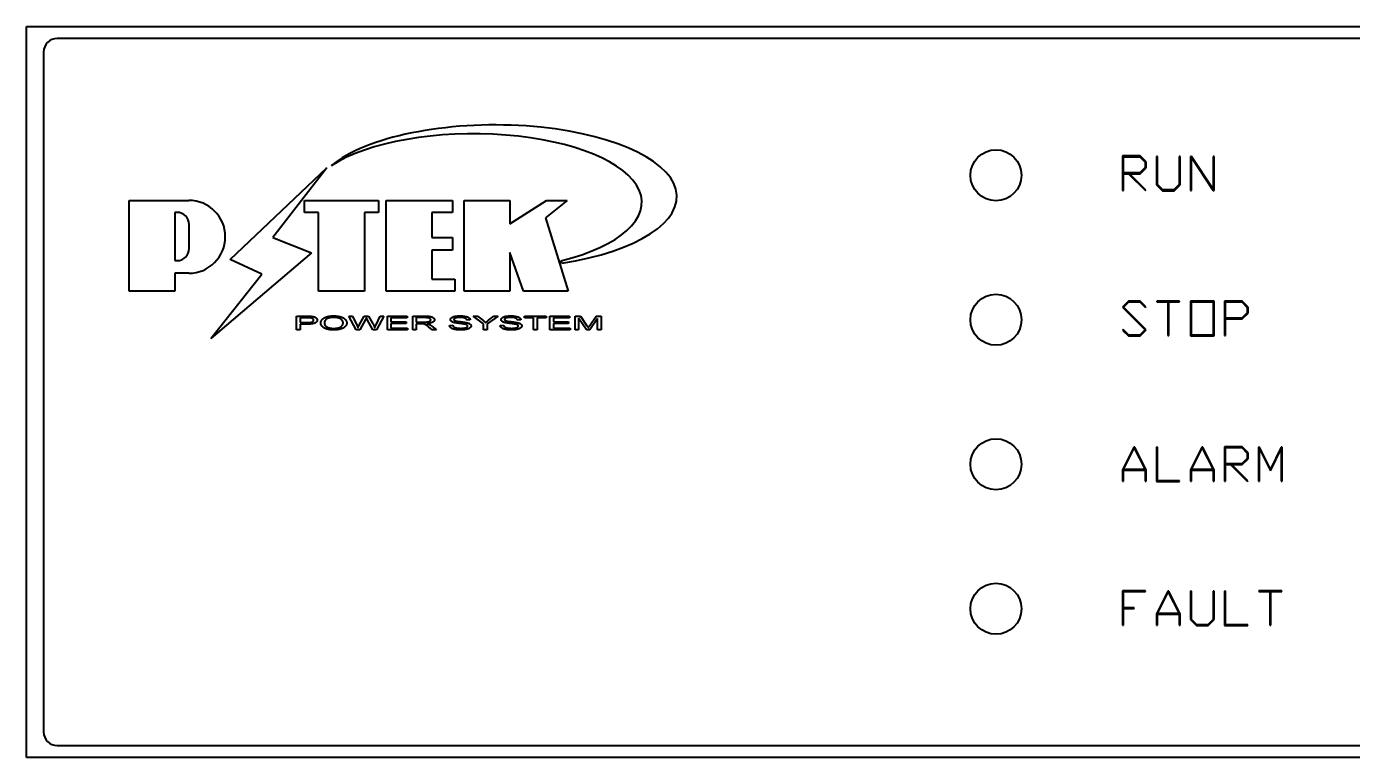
# Model space of a CAD drawing. Header units: inches. Extents: x 6934 to 18973, y 4254 to 7629.
# Drawn here: x 8640.8 to 8718.8, y 5841.2 to 5884.2 of the extents above; entities that cross this region are included whole.
import ezdxf

# ---------------------------------------------------------------- set-up
doc = ezdxf.new("R2010")
doc.units = ezdxf.units.IN
doc.header["$MEASUREMENT"] = 0
doc.layers.add('POWER SUPPLY CASE OUTLINE$0$가시적인 것(ISO)', color=3, linetype='Continuous', lineweight=40, true_color=0x00ff00)

msp = doc.modelspace()

# ---------------------------------------------------------------- linework, layer by layer
at = {"layer": 'POWER SUPPLY CASE OUTLINE$0$가시적인 것(ISO)'}
for p, q in [((8640.786, 5841.244), (8640.786, 5884.244)), ((8640.786, 5884.244), (9024.786, 5884.244)), ((9022.791, 5883.544), (8642.591, 5883.544)), ((8641.791, 5882.744), (8641.791, 5842.744)), ((8652.764, 5870.536), (8658.455, 5875.937)), ((8658.455, 5875.937), (8655.276, 5871.831)), ((8706.269, 5876.629), (8705.238, 5876.629)), ((8705.238, 5876.629), (8705.238, 5874.607)), ((8705.284, 5876.585), (8706.252, 5876.585)), ((8705.284, 5875.629), (8705.284, 5876.585)), ((8706.252, 5876.585), (8706.572, 5876.265)), ((8706.572, 5875.949), (8706.252, 5875.629)), ((8706.616, 5876.282), (8706.269, 5876.629)), ((8706.269, 5875.585), (8706.616, 5875.932)), ((8706.572, 5876.265), (8706.572, 5875.949)), ((8706.616, 5875.932), (8706.616, 5876.282)), ((8707.284, 5876.607), (8707.238, 5876.607)), ((8707.238, 5876.607), (8707.238, 5874.932)), ((8707.284, 5874.949), (8707.284, 5876.607)), ((8708.616, 5876.607), (8708.572, 5876.607)), ((8708.572, 5876.607), (8708.572, 5874.949)), ((8708.616, 5874.932), (8708.616, 5876.607)), ((8709.287, 5876.607), (8709.238, 5876.605)), ((8709.238, 5876.605), (8709.238, 5874.607)), ((8709.284, 5876.534), (8710.568, 5874.607)), ((8709.284, 5874.607), (8709.284, 5876.534)), ((8710.572, 5874.681), (8709.287, 5876.607)), ((8710.616, 5876.607), (8710.572, 5876.607)), ((8710.572, 5876.607), (8710.572, 5874.681)), ((8710.616, 5874.607), (8710.616, 5876.607)), ((8706.252, 5875.629), (8705.284, 5875.629)), ((8705.284, 5874.607), (8705.284, 5875.585)), ((8705.284, 5875.585), (8705.585, 5875.585)), ((8705.585, 5875.585), (8706.577, 5874.592)), ((8706.609, 5874.624), (8705.648, 5875.585)), ((8705.648, 5875.585), (8706.269, 5875.585)), ((8705.238, 5874.607), (8705.284, 5874.607)), ((8706.577, 5874.592), (8706.609, 5874.624)), ((8707.238, 5874.932), (8707.585, 5874.587)), ((8707.602, 5874.63), (8707.284, 5874.949)), ((8707.585, 5874.587), (8708.269, 5874.587)), ((8708.252, 5874.63), (8707.602, 5874.63)), ((8708.572, 5874.949), (8708.252, 5874.63)), ((8708.269, 5874.587), (8708.616, 5874.932)), ((8709.238, 5874.607), (8709.284, 5874.607)), ((8710.568, 5874.607), (8710.616, 5874.607)), ((8646.831, 5868.669), (8646.831, 5874.017)), ((8646.831, 5874.017), (8650.333, 5874.017)), ((8657.124, 5873.308), (8657.124, 5874.017)), ((8657.124, 5874.017), (8661.492, 5874.017)), ((8661.492, 5874.017), (8661.492, 5873.308)), ((8661.943, 5868.669), (8661.943, 5874.017)), ((8661.943, 5874.017), (8665.829, 5874.017)), ((8665.829, 5874.017), (8665.829, 5873.308)), ((8666.516, 5868.669), (8666.516, 5874.017)), ((8666.516, 5874.017), (8669.206, 5874.017)), ((8669.206, 5874.017), (8669.206, 5872.645)), ((8669.206, 5872.645), (8671.355, 5874.017)), ((8672.586, 5874.017), (8671.295, 5872.98)), ((8671.355, 5874.017), (8672.586, 5874.017)), ((8649.64, 5873.308), (8649.505, 5873.308)), ((8649.505, 5873.308), (8649.505, 5870.473)), ((8657.948, 5873.308), (8657.124, 5873.308)), ((8657.948, 5868.669), (8657.948, 5873.308)), ((8661.492, 5873.308), (8660.668, 5873.308)), ((8660.668, 5873.308), (8660.668, 5868.669)), ((8665.829, 5873.308), (8664.617, 5873.308)), ((8664.617, 5873.308), (8664.617, 5871.837)), ((8671.295, 5872.98), (8672.637, 5868.669)), ((8650.349, 5871.182), (8650.349, 5872.599)), ((8655.276, 5871.831), (8657.55, 5870.928)), ((8664.617, 5871.837), (8665.829, 5871.837)), ((8665.829, 5871.837), (8665.829, 5871.085)), ((8649.505, 5870.473), (8649.64, 5870.473)), ((8657.55, 5870.928), (8651.627, 5865.9)), ((8654.618, 5869.677), (8652.764, 5870.536)), ((8665.829, 5871.085), (8664.617, 5871.085)), ((8664.617, 5871.085), (8664.617, 5869.377)), ((8670.01, 5868.669), (8669.206, 5870.941)), ((8669.206, 5870.941), (8669.206, 5868.669)), ((8649.505, 5869.732), (8649.505, 5868.669)), ((8650.333, 5869.732), (8649.505, 5869.732)), ((8672.258, 5870.319), (8672.213, 5870.462)), ((8651.627, 5865.9), (8654.618, 5869.677)), ((8664.617, 5869.377), (8665.971, 5869.377)), ((8665.971, 5869.377), (8665.971, 5868.669)), ((8649.505, 5868.669), (8646.831, 5868.669)), ((8660.668, 5868.669), (8657.948, 5868.669)), ((8665.971, 5868.669), (8661.943, 5868.669)), ((8669.206, 5868.669), (8666.516, 5868.669)), ((8672.637, 5868.669), (8670.01, 5868.669)), ((8705.585, 5868.086), (8705.23, 5867.731)), ((8705.23, 5867.731), (8706.563, 5866.397)), ((8705.292, 5867.731), (8705.602, 5868.042)), ((8706.624, 5866.397), (8705.292, 5867.731)), ((8706.269, 5868.086), (8705.585, 5868.086)), ((8705.602, 5868.042), (8706.252, 5868.042)), ((8706.252, 5868.042), (8706.577, 5867.714)), ((8706.609, 5867.747), (8706.269, 5868.086)), ((8706.577, 5867.714), (8706.609, 5867.747)), ((8708.594, 5868.086), (8707.26, 5868.086)), ((8707.26, 5868.086), (8707.26, 5868.042)), ((8707.26, 5868.042), (8707.905, 5868.042)), ((8707.905, 5868.042), (8707.905, 5866.064)), ((8707.949, 5866.064), (8707.949, 5868.042)), ((8707.949, 5868.042), (8708.594, 5868.042)), ((8708.594, 5868.042), (8708.594, 5868.086)), ((8710.616, 5868.086), (8709.238, 5868.086)), ((8709.238, 5868.086), (8709.238, 5866.044)), ((8709.284, 5868.042), (8710.572, 5868.042)), ((8709.284, 5866.087), (8709.284, 5868.042)), ((8710.572, 5868.042), (8710.572, 5866.087)), ((8710.616, 5866.044), (8710.616, 5868.086)), ((8712.269, 5868.086), (8711.238, 5868.086)), ((8711.238, 5868.086), (8711.238, 5866.064)), ((8711.284, 5868.042), (8712.252, 5868.042)), ((8711.284, 5867.086), (8711.284, 5868.042)), ((8712.252, 5868.042), (8712.572, 5867.722)), ((8712.572, 5867.406), (8712.252, 5867.086)), ((8712.616, 5867.739), (8712.269, 5868.086)), ((8712.269, 5867.042), (8712.616, 5867.389)), ((8712.572, 5867.722), (8712.572, 5867.406)), ((8712.616, 5867.389), (8712.616, 5867.739)), ((8656.661, 5867.208), (8657.265, 5867.208)), ((8656.661, 5866.408), (8656.661, 5867.208)), ((8657.282, 5867.113), (8656.872, 5867.113)), ((8656.872, 5867.113), (8656.872, 5866.827)), ((8656.872, 5866.827), (8657.287, 5866.827)), ((8656.872, 5866.733), (8656.872, 5866.408)), ((8657.283, 5866.733), (8656.872, 5866.733)), ((8659.744, 5867.208), (8659.962, 5867.208)), ((8660.169, 5866.408), (8659.744, 5867.208)), ((8659.962, 5867.208), (8660.205, 5866.683)), ((8660.345, 5866.668), (8660.649, 5867.208)), ((8660.724, 5867.018), (8660.385, 5866.408)), ((8660.649, 5867.208), (8660.905, 5867.208)), ((8661.158, 5866.408), (8660.823, 5867.018)), ((8660.905, 5867.208), (8661.133, 5866.803)), ((8661.338, 5866.694), (8661.589, 5867.208)), ((8661.802, 5867.208), (8661.363, 5866.408)), ((8661.589, 5867.208), (8661.802, 5867.208)), ((8662.004, 5867.208), (8663.16, 5867.208)), ((8662.004, 5866.408), (8662.004, 5867.208)), ((8662.215, 5867.113), (8662.215, 5866.869)), ((8663.16, 5867.113), (8662.215, 5867.113)), ((8662.215, 5866.869), (8663.101, 5866.869)), ((8662.215, 5866.774), (8662.215, 5866.502)), ((8663.101, 5866.774), (8662.215, 5866.774)), ((8663.101, 5866.869), (8663.101, 5866.774)), ((8663.16, 5867.208), (8663.16, 5867.113)), ((8663.493, 5867.208), (8664.202, 5867.208)), ((8663.493, 5866.408), (8663.493, 5867.208)), ((8664.212, 5867.119), (8663.705, 5867.119)), ((8663.705, 5867.119), (8663.705, 5866.855)), ((8663.705, 5866.855), (8664.16, 5866.855)), ((8663.705, 5866.763), (8663.705, 5866.408)), ((8663.951, 5866.763), (8663.705, 5866.763)), ((8664.637, 5866.408), (8664.426, 5866.574)), ((8664.625, 5866.626), (8664.903, 5866.408)), ((8665.653, 5866.665), (8665.852, 5866.674)), ((8666.879, 5866.983), (8666.676, 5866.975)), ((8667.05, 5867.208), (8667.307, 5867.208)), ((8667.666, 5866.747), (8667.05, 5867.208)), ((8667.307, 5867.208), (8667.622, 5866.966)), ((8667.666, 5866.408), (8667.666, 5866.747)), ((8668.516, 5867.208), (8667.878, 5866.747)), ((8667.878, 5866.747), (8667.878, 5866.408)), ((8667.96, 5866.972), (8668.269, 5867.208)), ((8668.269, 5867.208), (8668.516, 5867.208)), ((8668.635, 5866.665), (8668.834, 5866.674)), ((8669.86, 5866.983), (8669.657, 5866.975)), ((8670.077, 5867.208), (8671.345, 5867.208)), ((8670.077, 5867.113), (8670.077, 5867.208)), ((8670.604, 5867.113), (8670.077, 5867.113)), ((8670.604, 5866.408), (8670.604, 5867.113)), ((8670.816, 5867.113), (8670.816, 5866.408)), ((8671.345, 5867.113), (8670.816, 5867.113)), ((8671.345, 5867.208), (8671.345, 5867.113)), ((8671.567, 5867.208), (8672.724, 5867.208)), ((8671.567, 5866.408), (8671.567, 5867.208)), ((8671.779, 5867.113), (8671.779, 5866.869)), ((8672.724, 5867.113), (8671.779, 5867.113)), ((8671.779, 5866.869), (8672.664, 5866.869)), ((8671.779, 5866.774), (8671.779, 5866.502)), ((8672.664, 5866.774), (8671.779, 5866.774)), ((8672.664, 5866.869), (8672.664, 5866.774)), ((8672.724, 5867.208), (8672.724, 5867.113)), ((8673.046, 5867.208), (8673.365, 5867.208)), ((8673.046, 5866.408), (8673.046, 5867.208)), ((8673.251, 5867.089), (8673.251, 5866.408)), ((8673.713, 5866.408), (8673.251, 5867.089)), ((8673.365, 5867.208), (8673.744, 5866.641)), ((8674.369, 5867.077), (8673.904, 5866.408)), ((8673.905, 5866.651), (8674.29, 5867.208)), ((8674.29, 5867.208), (8674.574, 5867.208)), ((8674.369, 5866.408), (8674.369, 5867.077)), ((8674.574, 5867.208), (8674.574, 5866.408)), ((8712.252, 5867.086), (8711.284, 5867.086)), ((8711.284, 5866.064), (8711.284, 5867.042)), ((8711.284, 5867.042), (8712.269, 5867.042)), ((8656.872, 5866.408), (8656.661, 5866.408)), ((8660.385, 5866.408), (8660.169, 5866.408)), ((8661.363, 5866.408), (8661.158, 5866.408)), ((8663.197, 5866.408), (8662.004, 5866.408)), ((8662.215, 5866.502), (8663.197, 5866.502)), ((8663.197, 5866.502), (8663.197, 5866.408)), ((8663.705, 5866.408), (8663.493, 5866.408)), ((8664.903, 5866.408), (8664.637, 5866.408)), ((8667.878, 5866.408), (8667.666, 5866.408)), ((8670.816, 5866.408), (8670.604, 5866.408)), ((8672.761, 5866.408), (8671.567, 5866.408)), ((8671.779, 5866.502), (8672.761, 5866.502)), ((8672.761, 5866.502), (8672.761, 5866.408)), ((8673.251, 5866.408), (8673.046, 5866.408)), ((8673.904, 5866.408), (8673.713, 5866.408)), ((8674.574, 5866.408), (8674.369, 5866.408)), ((8705.277, 5866.414), (8705.243, 5866.382)), ((8705.243, 5866.382), (8705.585, 5866.044)), ((8705.602, 5866.087), (8705.277, 5866.414)), ((8705.585, 5866.044), (8706.269, 5866.044)), ((8706.252, 5866.087), (8705.602, 5866.087)), ((8706.563, 5866.397), (8706.252, 5866.087)), ((8706.269, 5866.044), (8706.624, 5866.397)), ((8707.905, 5866.064), (8707.949, 5866.064)), ((8709.238, 5866.044), (8710.616, 5866.044)), ((8710.572, 5866.087), (8709.284, 5866.087)), ((8711.238, 5866.064), (8711.284, 5866.064)), ((8705.902, 5859.494), (8705.238, 5858.166)), ((8705.297, 5858.183), (8705.927, 5859.444)), ((8705.954, 5859.494), (8705.902, 5859.494)), ((8705.927, 5859.444), (8706.558, 5858.183)), ((8706.616, 5858.166), (8705.954, 5859.494)), ((8707.284, 5859.494), (8707.238, 5859.494)), ((8707.238, 5859.494), (8707.238, 5857.474)), ((8707.284, 5857.518), (8707.284, 5859.494)), ((8709.902, 5859.494), (8709.238, 5858.166)), ((8709.297, 5858.183), (8709.927, 5859.444)), ((8709.954, 5859.494), (8709.902, 5859.494)), ((8709.927, 5859.444), (8710.558, 5858.183)), ((8710.616, 5858.166), (8709.954, 5859.494)), ((8712.269, 5859.516), (8711.238, 5859.516)), ((8711.238, 5859.516), (8711.238, 5857.494)), ((8711.284, 5858.516), (8711.284, 5859.472)), ((8711.284, 5859.472), (8712.252, 5859.472)), ((8712.252, 5859.472), (8712.572, 5859.153)), ((8712.572, 5858.836), (8712.252, 5858.516)), ((8712.616, 5859.169), (8712.269, 5859.516)), ((8712.269, 5858.472), (8712.616, 5858.819)), ((8712.572, 5859.153), (8712.572, 5858.836)), ((8712.616, 5858.819), (8712.616, 5859.169)), ((8713.286, 5859.494), (8713.238, 5859.494)), ((8713.238, 5859.494), (8713.238, 5857.494)), ((8713.284, 5857.494), (8713.284, 5859.398)), ((8713.284, 5859.398), (8713.927, 5858.11)), ((8713.927, 5858.211), (8713.286, 5859.494)), ((8714.568, 5859.494), (8713.927, 5858.211)), ((8713.927, 5858.11), (8714.572, 5859.398)), ((8714.616, 5859.494), (8714.568, 5859.494)), ((8714.572, 5859.398), (8714.572, 5857.494)), ((8714.616, 5857.494), (8714.616, 5859.494)), ((8705.238, 5858.166), (8705.238, 5857.494)), ((8705.284, 5857.494), (8705.284, 5858.139)), ((8705.284, 5858.139), (8706.572, 5858.139)), ((8706.558, 5858.183), (8705.297, 5858.183)), ((8706.572, 5858.139), (8706.572, 5857.494)), ((8706.616, 5857.494), (8706.616, 5858.166)), ((8709.238, 5858.166), (8709.238, 5857.494)), ((8709.284, 5857.494), (8709.284, 5858.139)), ((8709.284, 5858.139), (8710.572, 5858.139)), ((8710.558, 5858.183), (8709.297, 5858.183)), ((8710.572, 5858.139), (8710.572, 5857.494)), ((8710.616, 5857.494), (8710.616, 5858.166)), ((8712.252, 5858.516), (8711.284, 5858.516)), ((8711.284, 5857.494), (8711.284, 5858.472)), ((8711.284, 5858.472), (8711.585, 5858.472)), ((8711.585, 5858.472), (8712.577, 5857.479)), ((8711.648, 5858.472), (8712.269, 5858.472)), ((8712.609, 5857.511), (8711.648, 5858.472)), ((8705.238, 5857.494), (8705.284, 5857.494)), ((8706.572, 5857.494), (8706.616, 5857.494)), ((8707.238, 5857.474), (8708.594, 5857.474)), ((8708.594, 5857.518), (8707.284, 5857.518)), ((8708.594, 5857.474), (8708.594, 5857.518)), ((8709.238, 5857.494), (8709.284, 5857.494)), ((8710.572, 5857.494), (8710.616, 5857.494)), ((8711.238, 5857.494), (8711.284, 5857.494)), ((8712.577, 5857.479), (8712.609, 5857.511)), ((8713.238, 5857.494), (8713.284, 5857.494)), ((8714.572, 5857.494), (8714.616, 5857.494)), ((8706.594, 5851.05), (8705.238, 5851.05)), ((8705.238, 5851.05), (8705.238, 5849.028)), ((8705.284, 5850.05), (8705.284, 5851.006)), ((8705.284, 5851.006), (8706.594, 5851.006)), ((8706.594, 5851.006), (8706.594, 5851.05)), ((8707.902, 5851.028), (8707.238, 5849.7)), ((8707.297, 5849.717), (8707.927, 5850.978)), ((8707.954, 5851.028), (8707.902, 5851.028)), ((8707.927, 5850.978), (8708.558, 5849.717)), ((8708.616, 5849.7), (8707.954, 5851.028)), ((8709.284, 5851.028), (8709.238, 5851.028)), ((8709.238, 5851.028), (8709.238, 5849.353)), ((8709.284, 5849.37), (8709.284, 5851.028)), ((8710.616, 5851.028), (8710.572, 5851.028)), ((8710.572, 5851.028), (8710.572, 5849.37)), ((8710.616, 5849.353), (8710.616, 5851.028)), ((8711.284, 5851.028), (8711.238, 5851.028)), ((8711.238, 5851.028), (8711.238, 5849.008)), ((8711.284, 5849.052), (8711.284, 5851.028)), ((8714.594, 5851.05), (8713.26, 5851.05)), ((8713.26, 5851.05), (8713.26, 5851.006)), ((8713.26, 5851.006), (8713.905, 5851.006)), ((8713.905, 5851.006), (8713.905, 5849.028)), ((8713.949, 5849.028), (8713.949, 5851.006)), ((8713.949, 5851.006), (8714.594, 5851.006)), ((8714.594, 5851.006), (8714.594, 5851.05)), ((8705.927, 5850.05), (8705.284, 5850.05)), ((8705.284, 5849.028), (8705.284, 5850.006)), ((8705.284, 5850.006), (8705.927, 5850.006)), ((8705.927, 5850.006), (8705.927, 5850.05)), ((8707.238, 5849.7), (8707.238, 5849.028)), ((8707.284, 5849.028), (8707.284, 5849.673)), ((8707.284, 5849.673), (8708.572, 5849.673)), ((8708.558, 5849.717), (8707.297, 5849.717)), ((8708.572, 5849.673), (8708.572, 5849.028)), ((8708.616, 5849.028), (8708.616, 5849.7)), ((8705.238, 5849.028), (8705.284, 5849.028)), ((8707.238, 5849.028), (8707.284, 5849.028)), ((8708.572, 5849.028), (8708.616, 5849.028)), ((8709.238, 5849.353), (8709.585, 5849.008)), ((8709.602, 5849.052), (8709.284, 5849.37)), ((8709.585, 5849.008), (8710.269, 5849.008)), ((8710.252, 5849.052), (8709.602, 5849.052)), ((8710.572, 5849.37), (8710.252, 5849.052)), ((8710.269, 5849.008), (8710.616, 5849.353)), ((8711.238, 5849.008), (8712.594, 5849.008)), ((8712.594, 5849.052), (8711.284, 5849.052)), ((8712.594, 5849.008), (8712.594, 5849.052)), ((8713.905, 5849.028), (8713.949, 5849.028)), ((8642.591, 5841.944), (9022.791, 5841.944)), ((9024.786, 5841.244), (8640.786, 5841.244))]:
    msp.add_line(p, q, dxfattribs=at)
for centre in [(8697.791, 5875.494), (8697.791, 5866.994), (8697.791, 5858.494), (8697.791, 5849.994)]:
    msp.add_circle(centre, 1.5, dxfattribs=at)
for centre, radius, start, end in [((8642.591, 5882.744), 0.8, 90, 180), ((8650.333, 5871.874), 2.142, 270, 90), ((8649.64, 5872.599), 0.709, 0, 90), ((8649.64, 5871.182), 0.709, 270, 0), ((8642.591, 5842.744), 0.8, 180, 270)]:
    msp.add_arc(centre, radius, start, end, dxfattribs=at)
for centre, major_axis, ratio, start_param, end_param in [((8668.338, 5874.24), (-10.688, 0), 0.39426, 1.946253, 5.837607), ((8667.067, 5873.905), (9.902, 0), 0.40699, 5.258849, 8.861799)]:
    msp.add_ellipse(centre, major_axis=major_axis, ratio=ratio, start_param=start_param, end_param=end_param, dxfattribs=at)
for points in [[(8657.265, 5867.208), (8657.424, 5867.208), (8657.508, 5867.2)], [(8657.479, 5867.106), (8657.426, 5867.113), (8657.282, 5867.113)], [(8657.882, 5866.976), (8657.882, 5866.874), (8657.622, 5866.733), (8657.283, 5866.733)], [(8657.287, 5866.827), (8657.491, 5866.827), (8657.664, 5866.904), (8657.664, 5866.973)], [(8657.664, 5866.973), (8657.664, 5867.023), (8657.563, 5867.095), (8657.479, 5867.106)], [(8657.508, 5867.2), (8657.626, 5867.19), (8657.785, 5867.135), (8657.882, 5867.036), (8657.882, 5866.976)], [(8658.087, 5866.797), (8658.087, 5866.997), (8658.515, 5867.222), (8658.853, 5867.222)], [(8658.852, 5866.394), (8658.626, 5866.394), (8658.271, 5866.504), (8658.087, 5866.692), (8658.087, 5866.797)], [(8658.854, 5867.131), (8658.629, 5867.131), (8658.305, 5866.977), (8658.305, 5866.796)], [(8658.305, 5866.796), (8658.305, 5866.652), (8658.616, 5866.485), (8658.851, 5866.485)], [(8658.851, 5866.485), (8659.09, 5866.485), (8659.399, 5866.653), (8659.399, 5866.808)], [(8659.617, 5866.807), (8659.617, 5866.685), (8659.421, 5866.493), (8659.06, 5866.394), (8658.852, 5866.394)], [(8658.853, 5867.222), (8659.075, 5867.222), (8659.43, 5867.116), (8659.617, 5866.927), (8659.617, 5866.807)], [(8659.399, 5866.808), (8659.399, 5866.905), (8659.266, 5867.051), (8659.013, 5867.131), (8658.854, 5867.131)], [(8660.205, 5866.683), (8660.244, 5866.601), (8660.273, 5866.519)], [(8660.273, 5866.519), (8660.334, 5866.648), (8660.345, 5866.668)], [(8660.772, 5867.111), (8660.746, 5867.057), (8660.724, 5867.018)], [(8660.823, 5867.018), (8660.78, 5867.094), (8660.772, 5867.111)], [(8661.133, 5866.803), (8661.219, 5866.652), (8661.258, 5866.519)], [(8661.258, 5866.519), (8661.289, 5866.596), (8661.338, 5866.694)], [(8664.068, 5866.76), (8664.032, 5866.763), (8663.951, 5866.763)], [(8664.426, 5866.574), (8664.332, 5866.646), (8664.213, 5866.722), (8664.118, 5866.754), (8664.068, 5866.76)], [(8664.16, 5866.855), (8664.305, 5866.855), (8664.469, 5866.885), (8664.554, 5866.951), (8664.554, 5866.99)], [(8664.202, 5867.208), (8664.416, 5867.208), (8664.64, 5867.165), (8664.772, 5867.055), (8664.772, 5866.99)], [(8664.554, 5866.99), (8664.554, 5867.046), (8664.39, 5867.119), (8664.212, 5867.119)], [(8664.772, 5866.99), (8664.772, 5866.904), (8664.552, 5866.788), (8664.322, 5866.772)], [(8664.322, 5866.772), (8664.405, 5866.752), (8664.449, 5866.732)], [(8664.449, 5866.732), (8664.542, 5866.69), (8664.625, 5866.626)], [(8666.335, 5866.394), (8666.118, 5866.394), (8665.824, 5866.458), (8665.657, 5866.585), (8665.653, 5866.665)], [(8665.714, 5867.001), (8665.714, 5867.062), (8665.852, 5867.167), (8666.116, 5867.222), (8666.277, 5867.222)], [(8665.941, 5866.827), (8665.826, 5866.857), (8665.714, 5866.946), (8665.714, 5867.001)], [(8665.852, 5866.674), (8665.866, 5866.613), (8665.97, 5866.536), (8666.188, 5866.489), (8666.325, 5866.489)], [(8666.286, 5867.129), (8666.094, 5867.129), (8665.918, 5867.058), (8665.918, 5867.008)], [(8665.918, 5867.008), (8665.918, 5866.965), (8665.98, 5866.937)], [(8666.535, 5866.738), (8666.471, 5866.751), (8666.03, 5866.804), (8665.941, 5866.827)], [(8665.98, 5866.937), (8666.041, 5866.91), (8666.558, 5866.851), (8666.654, 5866.829)], [(8666.277, 5867.222), (8666.455, 5867.222), (8666.727, 5867.165), (8666.873, 5867.053), (8666.879, 5866.983)], [(8666.676, 5866.975), (8666.659, 5867.051), (8666.471, 5867.129), (8666.286, 5867.129)], [(8666.325, 5866.489), (8666.446, 5866.489), (8666.632, 5866.525), (8666.722, 5866.588), (8666.722, 5866.625)], [(8666.927, 5866.634), (8666.927, 5866.57), (8666.78, 5866.457), (8666.507, 5866.394), (8666.335, 5866.394)], [(8666.722, 5866.625), (8666.722, 5866.663), (8666.635, 5866.719), (8666.535, 5866.738)], [(8666.654, 5866.829), (8666.794, 5866.797), (8666.927, 5866.698), (8666.927, 5866.634)], [(8667.622, 5866.966), (8667.71, 5866.899), (8667.785, 5866.832)], [(8667.785, 5866.832), (8667.857, 5866.894), (8667.96, 5866.972)], [(8669.317, 5866.394), (8669.1, 5866.394), (8668.806, 5866.458), (8668.639, 5866.585), (8668.635, 5866.665)], [(8668.696, 5867.001), (8668.696, 5867.062), (8668.833, 5867.167), (8669.097, 5867.222), (8669.259, 5867.222)], [(8668.922, 5866.827), (8668.808, 5866.857), (8668.696, 5866.946), (8668.696, 5867.001)], [(8668.834, 5866.674), (8668.848, 5866.613), (8668.952, 5866.536), (8669.17, 5866.489), (8669.307, 5866.489)], [(8669.268, 5867.129), (8669.076, 5867.129), (8668.9, 5867.058), (8668.9, 5867.008)], [(8668.9, 5867.008), (8668.9, 5866.965), (8668.962, 5866.937)], [(8669.516, 5866.738), (8669.452, 5866.751), (8669.012, 5866.804), (8668.922, 5866.827)], [(8668.962, 5866.937), (8669.023, 5866.91), (8669.54, 5866.851), (8669.635, 5866.829)], [(8669.259, 5867.222), (8669.437, 5867.222), (8669.708, 5867.165), (8669.855, 5867.053), (8669.86, 5866.983)], [(8669.657, 5866.975), (8669.641, 5867.051), (8669.452, 5867.129), (8669.268, 5867.129)], [(8669.307, 5866.489), (8669.428, 5866.489), (8669.613, 5866.525), (8669.704, 5866.588), (8669.704, 5866.625)], [(8669.908, 5866.634), (8669.908, 5866.57), (8669.762, 5866.457), (8669.488, 5866.394), (8669.317, 5866.394)], [(8669.704, 5866.625), (8669.704, 5866.663), (8669.617, 5866.719), (8669.516, 5866.738)], [(8669.635, 5866.829), (8669.776, 5866.797), (8669.908, 5866.698), (8669.908, 5866.634)], [(8673.744, 5866.641), (8673.796, 5866.562), (8673.821, 5866.523)], [(8673.821, 5866.523), (8673.847, 5866.566), (8673.905, 5866.651)]]:
    msp.add_open_spline(points, degree=2, dxfattribs=at)

doc.saveas('drawing.dxf')
